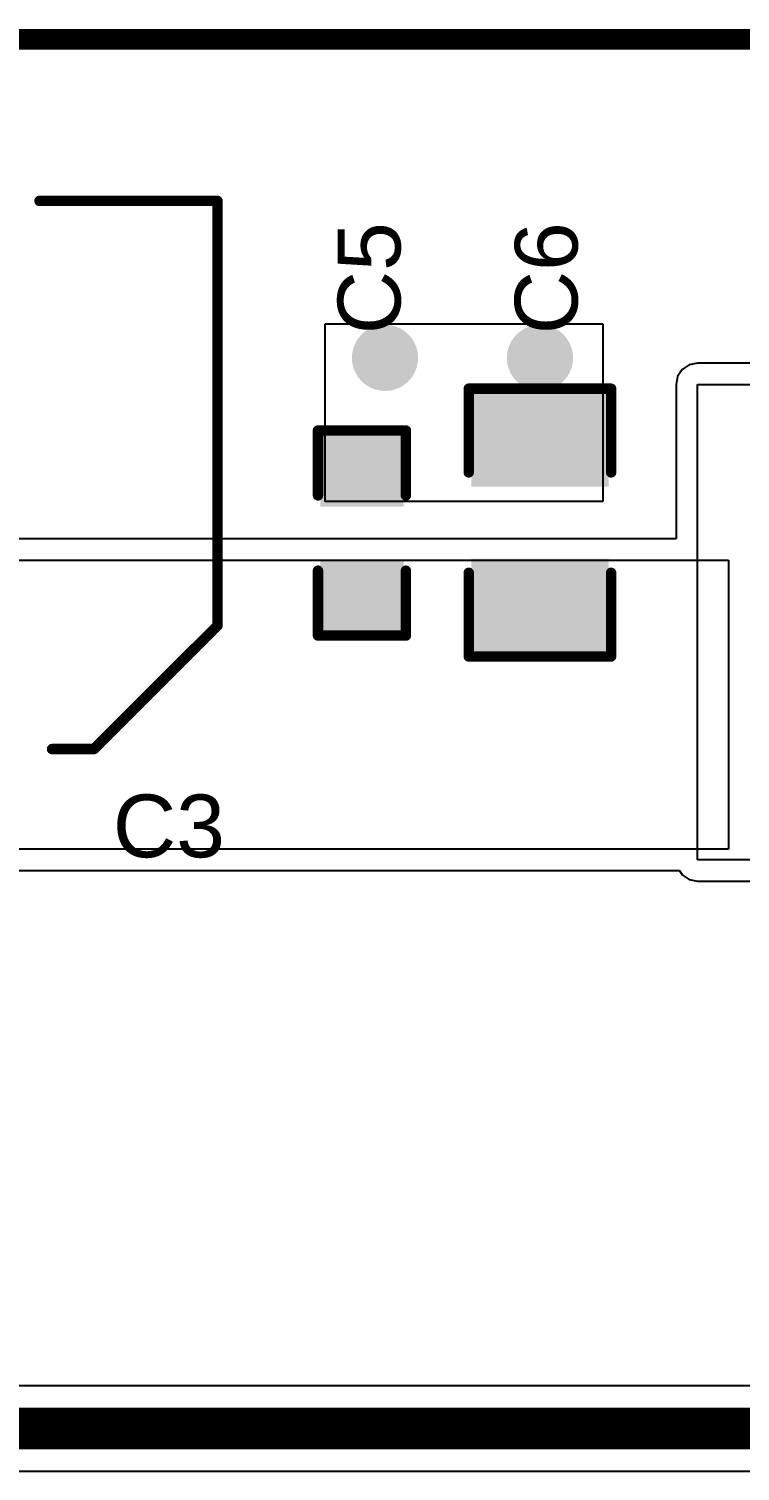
# Model space of a CAD drawing. Header units: inches. Extents: x -0.24 to 5.71, y -0.19 to 1.19.
# Drawn here: x 2.421 to 2.761, y 0.504 to 1.193 of the extents above; entities that cross this region are included whole.
import ezdxf

# ---------------------------------------------------------------- set-up
doc = ezdxf.new("R2010")
doc.units = ezdxf.units.IN
doc.header["$MEASUREMENT"] = 0
for name, color, linetype in [('Board Outline', 216, 'Continuous'), ('Bottom Layer', 5, 'Continuous'), ('Bottom Solder', 6, 'Continuous'), ('Top Layer', 1, 'Continuous'), ('Top Overlay', 2, 'Continuous'), ('Top Paste', 8, 'Continuous'), ('Top Solder', 216, 'Continuous'), ('Via Holes', 16, 'Continuous')]:
    doc.layers.add(name, color=color, linetype=linetype)
doc.styles.add('Arial', font='', dxfattribs={"height": 0.2})
doc.styles.get('Arial').set_extended_font_data('Arial')

# ---------------------------------------------------------------- blocks, each defined once
blk = doc.blocks.new('C___0805_63')
at = {"layer": 'Top Layer'}
for points in [[(-0.06, 0.03), (-0.02, 0.03), (-0.02, -0.03), (-0.06, -0.03)], [(0.02, 0.03), (0.06, 0.03), (0.06, -0.03), (0.02, -0.03)]]:
    blk.add_hatch(color=1, dxfattribs=at).paths.add_polyline_path(points)
at = {"layer": 'Top Paste'}
for points in [[(-0.06, 0.03), (-0.02, 0.03), (-0.02, -0.03), (-0.06, -0.03)], [(0.02, 0.03), (0.06, 0.03), (0.06, -0.03), (0.02, -0.03)]]:
    blk.add_hatch(color=8, dxfattribs=at).paths.add_polyline_path(points)
at = {"layer": 'Top Solder'}
for points in [[(-0.06276, 0.03276), (-0.01724, 0.03276), (-0.01724, -0.03276), (-0.06276, -0.03276)], [(0.01724, 0.03276), (0.06276, 0.03276), (0.06276, -0.03276), (0.01724, -0.03276)]]:
    blk.add_hatch(color=216, dxfattribs=at).paths.add_polyline_path(points)
at = {"layer": 'Top Overlay'}
for points in [[(-0.064, -0.034, 0.005, 0.005, 0), (-0.064, 0.034, 0.005, 0.005, 0)], [(-0.024, 0.034, 0.005, 0.005, 0), (-0.064, 0.034, 0.005, 0.005, 0)], [(0.064, 0.034, 0.005, 0.005, 0), (0.024, 0.034, 0.005, 0.005, 0)], [(0.064, -0.034, 0.005, 0.005, 0), (0.064, 0.034, 0.005, 0.005, 0)], [(-0.024, -0.034, 0.005, 0.005, 0), (-0.064, -0.034, 0.005, 0.005, 0)], [(0.064, -0.034, 0.005, 0.005, 0), (0.024, -0.034, 0.005, 0.005, 0)]]:
    blk.add_lwpolyline(points, format="xyseb", dxfattribs=at)
for points in [[(-0.06525, 0.034, 0.0025, 0.0025, 1), (-0.06275, 0.034, 0.0025, 0.0025, 1)], [(-0.06525, 0.034, 0.0025, 0.0025, 1), (-0.06275, 0.034, 0.0025, 0.0025, 1)], [(-0.02525, 0.034, 0.0025, 0.0025, 1), (-0.02275, 0.034, 0.0025, 0.0025, 1)], [(0.02275, 0.034, 0.0025, 0.0025, 1), (0.02525, 0.034, 0.0025, 0.0025, 1)], [(0.06275, 0.034, 0.0025, 0.0025, 1), (0.06525, 0.034, 0.0025, 0.0025, 1)], [(0.06275, 0.034, 0.0025, 0.0025, 1), (0.06525, 0.034, 0.0025, 0.0025, 1)], [(-0.06525, -0.034, 0.0025, 0.0025, 1), (-0.06275, -0.034, 0.0025, 0.0025, 1)], [(-0.06525, -0.034, 0.0025, 0.0025, 1), (-0.06275, -0.034, 0.0025, 0.0025, 1)], [(-0.02525, -0.034, 0.0025, 0.0025, 1), (-0.02275, -0.034, 0.0025, 0.0025, 1)], [(0.02275, -0.034, 0.0025, 0.0025, 1), (0.02525, -0.034, 0.0025, 0.0025, 1)], [(0.06275, -0.034, 0.0025, 0.0025, 1), (0.06525, -0.034, 0.0025, 0.0025, 1)], [(0.06275, -0.034, 0.0025, 0.0025, 1), (0.06525, -0.034, 0.0025, 0.0025, 1)]]:
    blk.add_lwpolyline(points, format="xyseb", close=True, dxfattribs=at)
blk = doc.blocks.new('C___0603_64')
at = {"layer": 'Top Layer'}
for points in [[(-0.015, 0.0175), (-0.015, -0.0175), (-0.045, -0.0175), (-0.045, 0.0175)], [(0.045, 0.0175), (0.045, -0.0175), (0.015, -0.0175), (0.015, 0.0175)]]:
    blk.add_hatch(color=1, dxfattribs=at).paths.add_polyline_path(points)
at = {"layer": 'Top Paste'}
for points in [[(-0.015, 0.0175), (-0.015, -0.0175), (-0.045, -0.0175), (-0.045, 0.0175)], [(0.045, 0.0175), (0.045, -0.0175), (0.015, -0.0175), (0.015, 0.0175)]]:
    blk.add_hatch(color=8, dxfattribs=at).paths.add_polyline_path(points)
at = {"layer": 'Top Solder'}
for points in [[(-0.01264, 0.01986), (-0.01264, -0.01986), (-0.04736, -0.01986), (-0.04736, 0.01986)], [(0.04736, 0.01986), (0.04736, -0.01986), (0.01264, -0.01986), (0.01264, 0.01986)]]:
    blk.add_hatch(color=216, dxfattribs=at).paths.add_polyline_path(points)
at = {"layer": 'Top Overlay'}
for points in [[(-0.049, 0.021, 0.005, 0.005, 0), (-0.049, -0.021, 0.005, 0.005, 0)], [(-0.049, 0.021, 0.005, 0.005, 0), (-0.018, 0.021, 0.005, 0.005, 0)], [(0.018, 0.021, 0.005, 0.005, 0), (0.049, 0.021, 0.005, 0.005, 0)], [(0.049, 0.021, 0.005, 0.005, 0), (0.049, -0.021, 0.005, 0.005, 0)], [(-0.049, -0.021, 0.005, 0.005, 0), (-0.018, -0.021, 0.005, 0.005, 0)], [(0.018, -0.021, 0.005, 0.005, 0), (0.049, -0.021, 0.005, 0.005, 0)]]:
    blk.add_lwpolyline(points, format="xyseb", dxfattribs=at)
for points in [[(-0.05025, 0.021, 0.0025, 0.0025, 1), (-0.04775, 0.021, 0.0025, 0.0025, 1)], [(-0.05025, 0.021, 0.0025, 0.0025, 1), (-0.04775, 0.021, 0.0025, 0.0025, 1)], [(-0.01925, 0.021, 0.0025, 0.0025, 1), (-0.01675, 0.021, 0.0025, 0.0025, 1)], [(0.01675, 0.021, 0.0025, 0.0025, 1), (0.01925, 0.021, 0.0025, 0.0025, 1)], [(0.04775, 0.021, 0.0025, 0.0025, 1), (0.05025, 0.021, 0.0025, 0.0025, 1)], [(0.04775, 0.021, 0.0025, 0.0025, 1), (0.05025, 0.021, 0.0025, 0.0025, 1)], [(-0.05025, -0.021, 0.0025, 0.0025, 1), (-0.04775, -0.021, 0.0025, 0.0025, 1)], [(-0.05025, -0.021, 0.0025, 0.0025, 1), (-0.04775, -0.021, 0.0025, 0.0025, 1)], [(-0.01925, -0.021, 0.0025, 0.0025, 1), (-0.01675, -0.021, 0.0025, 0.0025, 1)], [(0.01675, -0.021, 0.0025, 0.0025, 1), (0.01925, -0.021, 0.0025, 0.0025, 1)], [(0.04775, -0.021, 0.0025, 0.0025, 1), (0.05025, -0.021, 0.0025, 0.0025, 1)], [(0.04775, -0.021, 0.0025, 0.0025, 1), (0.05025, -0.021, 0.0025, 0.0025, 1)]]:
    blk.add_lwpolyline(points, format="xyseb", close=True, dxfattribs=at)
blk = doc.blocks.new('RVT1H470M0607_66')
at = {"layer": 'Top Layer'}
for points in [[(-0.17913, 0.0315), (-0.04134, 0.0315), (-0.04134, -0.0315), (-0.17913, -0.0315)], [(0.04134, 0.0315), (0.17913, 0.0315), (0.17913, -0.0315), (0.04134, -0.0315)]]:
    blk.add_hatch(color=1, dxfattribs=at).paths.add_polyline_path(points)
at = {"layer": 'Top Paste'}
for points in [[(-0.17913, 0.0315), (-0.04134, 0.0315), (-0.04134, -0.0315), (-0.17913, -0.0315)], [(0.04134, 0.0315), (0.17913, 0.0315), (0.17913, -0.0315), (0.04134, -0.0315)]]:
    blk.add_hatch(color=8, dxfattribs=at).paths.add_polyline_path(points)
at = {"layer": 'Top Solder'}
for points in [[(-0.18313, 0.0355), (-0.03734, 0.0355), (-0.03734, -0.0355), (-0.18313, -0.0355)], [(0.03734, 0.0355), (0.18313, 0.0355), (0.18313, -0.0355), (0.03734, -0.0355)]]:
    blk.add_hatch(color=216, dxfattribs=at).paths.add_polyline_path(points)
at = {"layer": 'Top Overlay'}
for points in [[(-0.07224, 0.131, 0.005, 0.005, 0), (-0.13124, 0.072, 0.005, 0.005, 0)], [(-0.07224, 0.131, 0.005, 0.005, 0), (0.13076, 0.131, 0.005, 0.005, 0)], [(0.13076, 0.131, 0.005, 0.005, 0), (0.13076, 0.046, 0.005, 0.005, 0)], [(-0.15424, 0.068, 0.005, 0.005, 0), (-0.15424, 0.04, 0.005, 0.005, 0)], [(-0.13124, 0.072, 0.005, 0.005, 0), (-0.13124, 0.052, 0.005, 0.005, 0)], [(-0.16824, 0.054, 0.005, 0.005, 0), (-0.14024, 0.054, 0.005, 0.005, 0)], [(0.13076, -0.046, 0.005, 0.005, 0), (0.13076, -0.131, 0.005, 0.005, 0)], [(-0.13124, -0.052, 0.005, 0.005, 0), (-0.13124, -0.072, 0.005, 0.005, 0)], [(-0.13124, -0.072, 0.005, 0.005, 0), (-0.07224, -0.131, 0.005, 0.005, 0)], [(-0.07224, -0.131, 0.005, 0.005, 0), (0.13076, -0.131, 0.005, 0.005, 0)]]:
    blk.add_lwpolyline(points, format="xyseb", dxfattribs=at)
for points in [[(-0.07349, 0.131, 0.0025, 0.0025, 1), (-0.07099, 0.131, 0.0025, 0.0025, 1)], [(-0.07349, 0.131, 0.0025, 0.0025, 1), (-0.07099, 0.131, 0.0025, 0.0025, 1)], [(0.12951, 0.131, 0.0025, 0.0025, 1), (0.13201, 0.131, 0.0025, 0.0025, 1)], [(0.12951, 0.131, 0.0025, 0.0025, 1), (0.13201, 0.131, 0.0025, 0.0025, 1)], [(-0.15549, 0.068, 0.0025, 0.0025, 1), (-0.15299, 0.068, 0.0025, 0.0025, 1)], [(-0.13249, 0.072, 0.0025, 0.0025, 1), (-0.12999, 0.072, 0.0025, 0.0025, 1)], [(-0.13249, 0.072, 0.0025, 0.0025, 1), (-0.12999, 0.072, 0.0025, 0.0025, 1)], [(-0.16949, 0.054, 0.0025, 0.0025, 1), (-0.16699, 0.054, 0.0025, 0.0025, 1)], [(-0.14149, 0.054, 0.0025, 0.0025, 1), (-0.13899, 0.054, 0.0025, 0.0025, 1)], [(-0.13249, 0.052, 0.0025, 0.0025, 1), (-0.12999, 0.052, 0.0025, 0.0025, 1)], [(0.12951, 0.046, 0.0025, 0.0025, 1), (0.13201, 0.046, 0.0025, 0.0025, 1)], [(-0.15549, 0.04, 0.0025, 0.0025, 1), (-0.15299, 0.04, 0.0025, 0.0025, 1)], [(0.12951, -0.046, 0.0025, 0.0025, 1), (0.13201, -0.046, 0.0025, 0.0025, 1)], [(-0.13249, -0.052, 0.0025, 0.0025, 1), (-0.12999, -0.052, 0.0025, 0.0025, 1)], [(-0.13249, -0.072, 0.0025, 0.0025, 1), (-0.12999, -0.072, 0.0025, 0.0025, 1)], [(-0.13249, -0.072, 0.0025, 0.0025, 1), (-0.12999, -0.072, 0.0025, 0.0025, 1)], [(-0.07349, -0.131, 0.0025, 0.0025, 1), (-0.07099, -0.131, 0.0025, 0.0025, 1)], [(-0.07349, -0.131, 0.0025, 0.0025, 1), (-0.07099, -0.131, 0.0025, 0.0025, 1)], [(0.12951, -0.131, 0.0025, 0.0025, 1), (0.13201, -0.131, 0.0025, 0.0025, 1)], [(0.12951, -0.131, 0.0025, 0.0025, 1), (0.13201, -0.131, 0.0025, 0.0025, 1)]]:
    blk.add_lwpolyline(points, format="xyseb", close=True, dxfattribs=at)

msp = doc.modelspace()

# ---------------------------------------------------------------- hatches: boundary and pattern name
at = {"layer": 'Bottom Layer'}
h = msp.add_hatch(color=5, dxfattribs=at)
edge = h.paths.add_edge_path()
edge.add_arc((2.59101, 1.03574), 0.01181, 0, 360)
h = msp.add_hatch(color=5, dxfattribs=at)
edge = h.paths.add_edge_path()
edge.add_arc((2.66501, 1.03574), 0.01181, 0, 360)
at = {"layer": 'Bottom Solder'}
h = msp.add_hatch(color=6, dxfattribs=at)
edge = h.paths.add_edge_path()
edge.add_arc((2.59101, 1.03574), 0.01581, 0, 360)
h = msp.add_hatch(color=6, dxfattribs=at)
edge = h.paths.add_edge_path()
edge.add_arc((2.66501, 1.03574), 0.01581, 0, 360)
at = {"layer": 'Top Layer'}
h = msp.add_hatch(color=1, dxfattribs=at)
edge = h.paths.add_edge_path()
edge.add_arc((2.59101, 1.03574), 0.01181, 0, 360)
h = msp.add_hatch(color=1, dxfattribs=at)
edge = h.paths.add_edge_path()
edge.add_arc((2.66501, 1.03574), 0.01181, 0, 360)
at = {"layer": 'Top Solder'}
h = msp.add_hatch(color=216, dxfattribs=at)
edge = h.paths.add_edge_path()
edge.add_arc((2.59101, 1.03574), 0.01581, 0, 360)
h = msp.add_hatch(color=216, dxfattribs=at)
edge = h.paths.add_edge_path()
edge.add_arc((2.66501, 1.03574), 0.01581, 0, 360)
at = {"layer": 'Via Holes'}
h = msp.add_hatch(color=7, dxfattribs=at)
edge = h.paths.add_edge_path()
edge.add_arc((2.59101, 1.03574), 0.00591, 0, 360)
h = msp.add_hatch(color=7, dxfattribs=at)
edge = h.paths.add_edge_path()
edge.add_arc((2.66501, 1.03574), 0.00591, 0, 360)

# ---------------------------------------------------------------- linework, layer by layer
at = {"layer": 'Board Outline'}
for points in [[(0.00026, 1.188, 0.01, 0.01, 0), (5.709, 1.188, 0.01, 0.01, 0)], [(0.00026, 1.188, 0.008, 0.008, 0), (5.709, 1.188, 0.008, 0.008, 0)]]:
    msp.add_lwpolyline(points, format="xyseb", dxfattribs=at)
at = {"layer": 'Bottom Layer'}
msp.add_line((0.00026, 1.188), (5.42971, 1.188), dxfattribs=at)
at = {"layer": 'Top Layer'}
for p, q in [((0.00026, 1.188), (5.42971, 1.188)), ((2.5625, 0.967), (2.5625, 1.05202)), ((2.5625, 1.05202), (2.69499, 1.05202)), ((2.69499, 1.05202), (2.69499, 0.96701)), ((2.73299, 1.03017), (2.73078, 1.02686)), ((2.7363, 1.03238), (2.73299, 1.03017)), ((2.7402, 1.03316), (2.7363, 1.03238)), ((2.79139, 1.03316), (2.7402, 1.03316)), ((2.73078, 1.02686), (2.73001, 1.02296)), ((2.73001, 1.02296), (2.73001, 0.9492)), ((2.7402, 0.79581), (2.7402, 1.02296)), ((2.7402, 1.02296), (2.84752, 1.02296)), ((2.69499, 0.967), (2.5625, 0.967)), ((2.69499, 0.96701), (2.69499, 0.967)), ((2.73001, 0.9492), (2.41183, 0.9492)), ((2.41183, 0.939), (2.755, 0.939)), ((2.755, 0.939), (2.755, 0.80087)), ((2.755, 0.80087), (2.34898, 0.80087)), ((2.84666, 0.79581), (2.7402, 0.79581)), ((0.864, 0.79067), (2.73161, 0.79067)), ((2.73161, 0.79067), (2.73299, 0.7886)), ((2.73299, 0.7886), (2.7363, 0.78639)), ((2.7363, 0.78639), (2.7402, 0.78561)), ((2.7402, 0.78561), (2.84666, 0.78561)), ((3.1718, 0.54438), (2.28851, 0.54438)), ((1.94601, 0.5036), (3.17389, 0.5036))]:
    msp.add_line(p, q, dxfattribs=at)
msp.add_lwpolyline([(1.94601, 0.52399, 0.02, 0.02, 0), (3.17389, 0.52399, 0.02, 0.02, 0)], format="xyseb", dxfattribs=at)

# ---------------------------------------------------------------- block references
for name, p, rotation in [('RVT1H470M0607_66', (2.38, 0.98), 90), ('C___0805_63', (2.665, 0.957), 270), ('C___0603_64', (2.58, 0.952), 90)]:
    msp.add_blockref(name, p, dxfattribs=dict(rotation=rotation))

# ---------------------------------------------------------------- texts
at = {"layer": 'Top Overlay', "style": 'Arial'}
for s, p in [('C5', (2.59841, 1.04701)), ('C6', (2.683, 1.04701))]:
    msp.add_text(s, height=0.03, rotation=90, dxfattribs=at).set_placement(p)
msp.add_text('C3', height=0.03, dxfattribs=at).set_placement((2.46101, 0.797))

doc.saveas('drawing.dxf')
